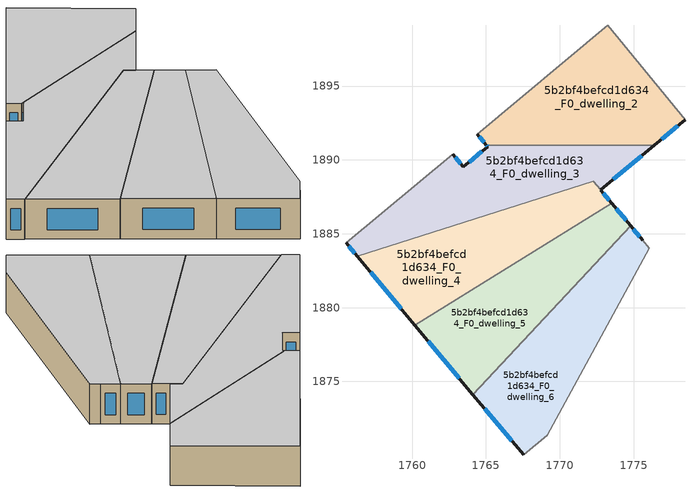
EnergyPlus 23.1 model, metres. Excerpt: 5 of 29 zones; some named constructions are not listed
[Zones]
5b2bf4befcd1d634_F0_dwelling_2
 floor ground (EU_floor_Construction): 1773.26,1899.13 1778.48,1892.72 1776.41,1891 1765.03,1891.01 1764.4,1891.75 z0
 wall outside (EU_wall_Construction): 1776.41,1891 1778.48,1892.72 / 1764.4,1891.75 1765.03,1891.01 z0:3
 wall to 5b2bf4befcd1d634_F0_dwelling_1 (EU_wall_Construction): 1778.48,1892.72 1773.26,1899.13 z0:3
 wall to 5b2bf4befcd1d634_F0_dwelling_3 (EU_wall_Construction): 1765.03,1891.01 1776.41,1891 z0:3
 wall adiabatic (EU_wall_Construction): 1773.26,1899.13 1764.4,1891.75 z0:3
 window (EU_Window_Construction): 1776.9,1891.4 1777.99,1892.31 / 1764.55,1891.58 1764.88,1891.18 z0.7:2.3
 ceiling to 5b2bf4befcd1d634_F1_dwelling_2 (EU_floor_Construction): 1778.48,1892.72 1773.26,1899.13 1764.4,1891.75 1765.03,1891.01 1776.41,1891 z3
5b2bf4befcd1d634_F0_dwelling_3
 floor ground (EU_floor_Construction): 1776.41,1891 1772.77,1887.96 1772.26,1888.57 1756.29,1883.47 1755.53,1884.38 1762.75,1890.39 1763.47,1889.53 1765.12,1890.9 1765.03,1891.01 z0
 wall outside (EU_wall_Construction): 1765.03,1891.01 1765.12,1890.9 1763.47,1889.53 1762.75,1890.39 / 1772.77,1887.96 1776.41,1891 / 1755.53,1884.38 1756.29,1883.47 z0:3
 wall adiabatic (EU_wall_Construction): 1762.75,1890.39 1755.53,1884.38 z0:3
 wall to 5b2bf4befcd1d634_F0_dwelling_4 (EU_wall_Construction): 1772.26,1888.57 1772.77,1887.96 / 1756.29,1883.47 1772.26,1888.56 z0:3
 window (EU_Window_Construction): 1765.05,1890.98 1765.09,1890.93 / 1773.62,1888.68 1775.55,1890.29 / 1755.71,1884.16 1756.11,1883.68 / 1763.3,1889.73 1762.92,1890.19 / 1764.73,1890.58 1763.86,1889.85 z0.7:2.3
 ceiling to 5b2bf4befcd1d634_F1_dwelling_3 (EU_floor_Construction): 1772.77,1887.96 1776.41,1891 1765.03,1891.01 1765.12,1890.9 1763.47,1889.53 1762.75,1890.39 1755.53,1884.38 1756.29,1883.47 1772.26,1888.57 z3
5b2bf4befcd1d634_F0_dwelling_4
 floor ground (EU_floor_Construction): 1772.77,1887.96 1773.52,1887.07 1760.18,1878.82 1756.29,1883.47 1772.26,1888.56 z0
 wall outside (EU_wall_Construction): 1773.52,1887.07 1772.77,1887.96 / 1756.29,1883.47 1760.18,1878.82 z0:3
 wall to 5b2bf4befcd1d634_F0_dwelling_5 (EU_wall_Construction): 1760.18,1878.82 1773.52,1887.07 z0:3
 window (EU_Window_Construction): 1773.34,1887.28 1772.95,1887.75 / 1757.2,1882.38 1759.27,1879.91 z0.7:2.3
 ceiling to 5b2bf4befcd1d634_F1_dwelling_4 (EU_floor_Construction): 1773.52,1887.07 1772.77,1887.96 1772.26,1888.56 1756.29,1883.47 1760.18,1878.82 z3
5b2bf4befcd1d634_F0_dwelling_5
 floor ground (EU_floor_Construction): 1773.52,1887.07 1774.79,1885.55 1764.12,1874.12 1760.18,1878.82 z0
 wall outside (EU_wall_Construction): 1774.79,1885.55 1773.52,1887.07 / 1760.18,1878.82 1764.12,1874.12 z0:3
 wall to 5b2bf4befcd1d634_F0_dwelling_6 (EU_wall_Construction): 1764.12,1874.12 1774.79,1885.55 z0:3
 window (EU_Window_Construction): 1774.49,1885.9 1773.82,1886.71 / 1761.11,1877.72 1763.2,1875.22 z0.7:2.3
 ceiling to 5b2bf4befcd1d634_F1_dwelling_5 (EU_floor_Construction): 1764.12,1874.12 1774.79,1885.55 1773.52,1887.07 1760.18,1878.82 z3
5b2bf4befcd1d634_F0_dwelling_6
 floor ground (EU_floor_Construction): 1774.79,1885.55 1776.07,1884.02 1769.15,1871.36 1767.54,1870.02 1764.12,1874.12 z0
 wall outside (EU_wall_Construction): 1775.62,1884.56 1774.79,1885.55 / 1764.12,1874.12 1767.54,1870.02 z0:3
 wall to 5b2bf4befcd1d634_F0_dwelling_7 (EU_wall_Construction): 1769.15,1871.36 1776.07,1884.02 1775.62,1884.56 z0:3
 wall adiabatic (EU_wall_Construction): 1767.54,1870.02 1769.15,1871.36 z0:3
 window (EU_Window_Construction): 1775.42,1884.79 1774.99,1885.31 / 1764.93,1873.16 1766.74,1870.98 z0.7:2.3
 ceiling to 5b2bf4befcd1d634_F1_dwelling_6 (EU_floor_Construction): 1769.15,1871.36 1776.07,1884.02 1774.79,1885.55 1764.12,1874.12 1767.54,1870.02 z3
[HVACTEMPLATE:THERMOSTAT] Constant Heating Setpoint=20; Constant Cooling Setpoint=50
EU_HeatOnly_5b2bf4befcd1d634_F0_dwelling_0; EU_HeatOnly_5b2bf4befcd1d634_F0_dwelling_1; EU_HeatOnly_5b2bf4befcd1d634_F0_dwelling_2; EU_HeatOnly_5b2bf4befcd1d634_F0_dwelling_3; EU_HeatOnly_5b2bf4befcd1d634_F0_dwelling_4; EU_HeatOnly_5b2bf4befcd1d634_F0_dwelling_5; EU_HeatOnly_5b2bf4befcd1d634_F0_dwelling_6; EU_HeatOnly_5b2bf4befcd1d634_F0_dwelling_7; EU_HeatOnly_5b2bf4befcd1d634_F0_dwelling_8; EU_HeatOnly_5b2bf4befcd1d634_F0_dwelling_9; EU_HeatOnly_5b2bf4befcd1d634_F1_dwelling_0; EU_HeatOnly_5b2bf4befcd1d634_F1_dwelling_1; EU_HeatOnly_5b2bf4befcd1d634_F1_dwelling_2; EU_HeatOnly_5b2bf4befcd1d634_F1_dwelling_3; EU_HeatOnly_5b2bf4befcd1d634_F1_dwelling_4; EU_HeatOnly_5b2bf4befcd1d634_F1_dwelling_5; EU_HeatOnly_5b2bf4befcd1d634_F1_dwelling_6; EU_HeatOnly_5b2bf4befcd1d634_F1_dwelling_7; EU_HeatOnly_5b2bf4befcd1d634_F1_dwelling_8; EU_HeatOnly_5b2bf4befcd1d634_F1_dwelling_9; EU_HeatOnly_5b2bf4befcd1d634_F2_dwelling_0; EU_HeatOnly_5b2bf4befcd1d634_F2_dwelling_1; EU_HeatOnly_5b2bf4befcd1d634_F2_dwelling_2; EU_HeatOnly_5b2bf4befcd1d634_F2_dwelling_3; EU_HeatOnly_5b2bf4befcd1d634_F2_dwelling_4; EU_HeatOnly_5b2bf4befcd1d634_F2_dwelling_5; EU_HeatOnly_5b2bf4befcd1d634_F2_dwelling_6; EU_HeatOnly_5b2bf4befcd1d634_F2_dwelling_7; EU_HeatOnly_5b2bf4befcd1d634_F2_dwelling_8
[SCHEDULE:CONSTANT]
Name | Hourly Value
EU_AlwaysOn | 1
EU_CoolingOff | 0
[SCHEDULE:FILE] Column Number=1; Rows to Skip at Top=0; Number of Hours of Data=8760; Column Separator=Comma; Interpolate to Timestep=No; Minutes per Item=60; Adjust Schedule for Daylight Savings=Yes
Name | File
EU_Step8_GainSchedule_5b2bf4befcd1d634_F2_dwelling_1_f000 | ../../schedules/5b2bf4befcd1d634/5b2bf4befcd1d634_F2_dwelling_1_f000_gain.csv
EU_Step8_GainSchedule_5b2bf4befcd1d634_F2_dwelling_2_f000 | ../../schedules/5b2bf4befcd1d634/5b2bf4befcd1d634_F2_dwelling_2_f000_gain.csv
EU_Step8_GainSchedule_5b2bf4befcd1d634_F2_dwelling_3_f000 | ../../schedules/5b2bf4befcd1d634/5b2bf4befcd1d634_F2_dwelling_3_f000_gain.csv
EU_Step8_GainSchedule_5b2bf4befcd1d634_F2_dwelling_4_f000 | ../../schedules/5b2bf4befcd1d634/5b2bf4befcd1d634_F2_dwelling_4_f000_gain.csv
EU_Step8_GainSchedule_5b2bf4befcd1d634_F2_dwelling_5_f000 | ../../schedules/5b2bf4befcd1d634/5b2bf4befcd1d634_F2_dwelling_5_f000_gain.csv
EU_Step8_GainSchedule_5b2bf4befcd1d634_F2_dwelling_6_f000 | ../../schedules/5b2bf4befcd1d634/5b2bf4befcd1d634_F2_dwelling_6_f000_gain.csv
EU_Step8_GainSchedule_5b2bf4befcd1d634_F2_dwelling_7_f000 | ../../schedules/5b2bf4befcd1d634/5b2bf4befcd1d634_F2_dwelling_7_f000_gain.csv
EU_Step8_GainSchedule_5b2bf4befcd1d634_F2_dwelling_8_f000 | ../../schedules/5b2bf4befcd1d634/5b2bf4befcd1d634_F2_dwelling_8_f000_gain.csv
